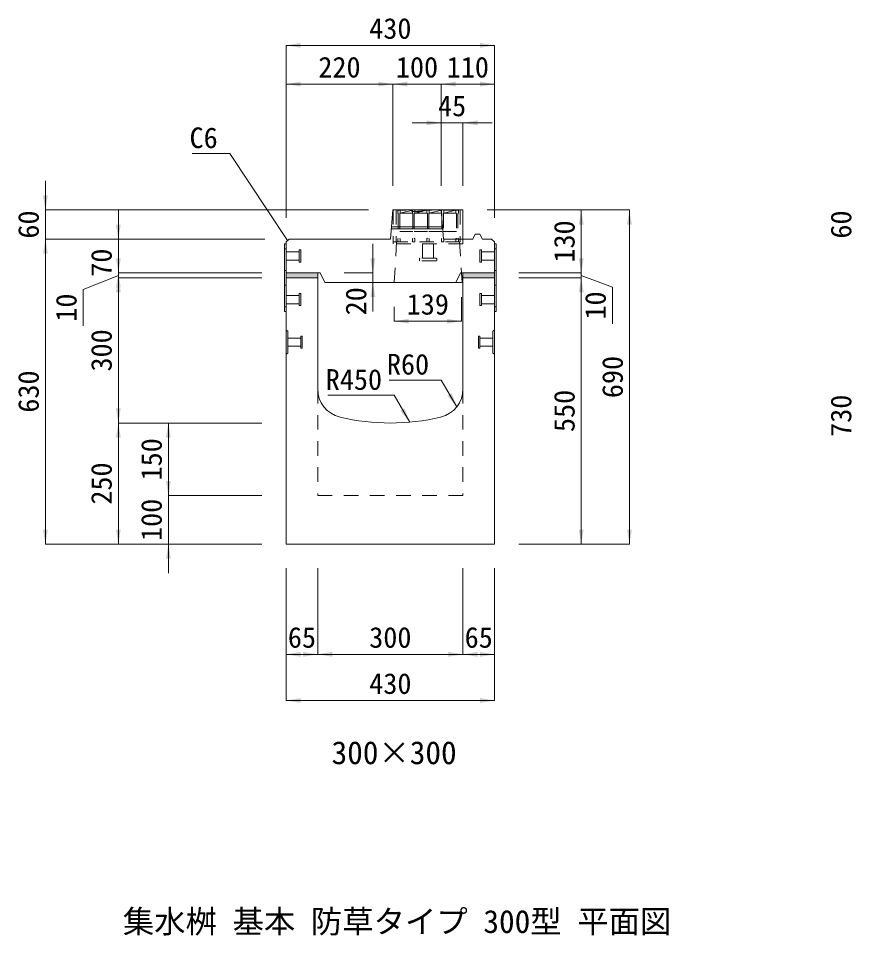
# Model space of a CAD drawing. Units: millimetres at full size, sheet at 1:40. Extents: x -1934 to 44546, y -100881 to -70395.
# Drawn here: x 833 to 2554, y -93974 to -92079 of the extents above; entities that cross this region are included whole.
import ezdxf
from ezdxf.enums import TextEntityAlignment as Align

# ---------------------------------------------------------------- set-up
doc = ezdxf.new("R2010")
doc.units = ezdxf.units.MM
doc.header["$LTSCALE"] = 40
for name, pattern in [('CHAIN_DOUBLE_DASH', [23.5, 12, -1.5, 3.5, -1.5, 3.5, -1.5]), ('USER1', [1.35, 0.75, -0.6]), ('USER2', [1.35, 0.75, -0.6])]:
    doc.linetypes.add(name, pattern=pattern)
for name, color, linetype, lineweight in [('インサート', 92, 'USER2', 9), ('グレーチング', 7, 'USER2', 5), ('プレート', 7, 'USER1', 9), ('モルタル', 7, 'Continuous', 9), ('受枠', 3, 'USER2', 5), ('寸法線', 7, 'Continuous', 9), ('引出線', 4, 'Continuous', 9), ('本体', 2, 'Continuous', 13), ('補助線', 8, 'CHAIN_DOUBLE_DASH', 5)]:
    doc.layers.add(name, color=color, linetype=linetype, lineweight=lineweight)
doc.layers.add('ハッチング_モルタル', color=30, linetype='Continuous')
doc.styles.add('ＭＳ ゴシック', font='')
doc.styles.get('ＭＳ ゴシック').set_extended_font_data('MS Gothic')

# ---------------------------------------------------------------- blocks, each defined once
blk = doc.blocks.new('filled_arrow')
at = {"color": 0, "linetype": 'Continuous', "lineweight": -2}
blk.add_solid([(7.5, 1.25), (0, 0), (7.5, -1.25)], dxfattribs=at)

msp = doc.modelspace()

# ---------------------------------------------------------------- hatches: boundary and pattern name
at = {"layer": 'ハッチング_モルタル'}
for points in [[(1451.28, -92615.21), (1451.28, -92605.21), (1386.28, -92605.21), (1386.28, -92615.21)], [(1816.28, -92615.21), (1816.28, -92605.21), (1751.28, -92605.21), (1751.28, -92615.21)]]:
    msp.add_hatch(color=256, dxfattribs=at).paths.add_polyline_path(points)

# ---------------------------------------------------------------- linework, layer by layer
at = {"layer": 'インサート'}
for p, q in [((1386.28, -92561.71), (1413.28, -92561.71)), ((1386.28, -92561.71), (1386.28, -92578.71)), ((1416.28, -92557.71), (1413.28, -92557.71)), ((1413.28, -92557.71), (1413.28, -92582.71)), ((1416.28, -92582.71), (1416.28, -92557.71)), ((1786.28, -92557.71), (1789.28, -92557.71)), ((1786.28, -92582.71), (1786.28, -92557.71)), ((1789.28, -92557.71), (1789.28, -92582.71)), ((1816.28, -92561.71), (1789.28, -92561.71)), ((1816.28, -92561.71), (1816.28, -92578.71)), ((1386.28, -92578.71), (1413.28, -92578.71)), ((1413.28, -92582.71), (1416.28, -92582.71)), ((1789.28, -92582.71), (1786.28, -92582.71)), ((1816.28, -92578.71), (1789.28, -92578.71)), ((1416.28, -92647.71), (1413.28, -92647.71)), ((1413.28, -92647.71), (1413.28, -92672.71)), ((1416.28, -92672.71), (1416.28, -92647.71)), ((1786.28, -92647.71), (1789.28, -92647.71)), ((1786.28, -92672.71), (1786.28, -92647.71)), ((1789.28, -92647.71), (1789.28, -92672.71)), ((1386.28, -92651.71), (1413.28, -92651.71)), ((1386.28, -92651.71), (1386.28, -92668.71)), ((1816.28, -92651.71), (1789.28, -92651.71)), ((1816.28, -92651.71), (1816.28, -92668.71)), ((1386.28, -92668.71), (1413.28, -92668.71)), ((1413.28, -92672.71), (1416.28, -92672.71)), ((1789.28, -92672.71), (1786.28, -92672.71)), ((1816.28, -92668.71), (1789.28, -92668.71)), ((1389.48, -92739.71), (1416.48, -92739.71)), ((1389.48, -92739.71), (1389.48, -92756.71)), ((1419.48, -92735.71), (1416.48, -92735.71)), ((1416.48, -92735.71), (1416.48, -92760.71)), ((1419.48, -92760.71), (1419.48, -92735.71)), ((1783.08, -92735.71), (1786.08, -92735.71)), ((1783.08, -92760.71), (1783.08, -92735.71)), ((1786.08, -92735.71), (1786.08, -92760.71)), ((1813.08, -92739.71), (1786.08, -92739.71)), ((1813.08, -92739.71), (1813.08, -92756.71)), ((1389.48, -92756.71), (1416.48, -92756.71)), ((1416.48, -92760.71), (1419.48, -92760.71)), ((1786.08, -92760.71), (1783.08, -92760.71)), ((1813.08, -92756.71), (1786.08, -92756.71))]:
    msp.add_line(p, q, dxfattribs=at)
at = {"layer": 'グレーチング'}
for p, q in [((1741.78, -92475.71), (1616.78, -92475.71)), ((1616.78, -92475.71), (1616.78, -92481.71)), ((1621.78, -92475.71), (1621.78, -92481.71)), ((1621.78, -92481.71), (1646.78, -92475.71)), ((1646.78, -92475.71), (1646.78, -92481.71)), ((1651.78, -92475.71), (1651.78, -92481.71)), ((1651.78, -92481.71), (1676.78, -92475.71)), ((1676.78, -92475.71), (1676.78, -92481.71)), ((1681.78, -92475.71), (1681.78, -92481.71)), ((1681.78, -92481.71), (1706.78, -92475.71)), ((1706.78, -92475.71), (1706.78, -92481.71)), ((1711.78, -92475.71), (1711.78, -92481.71)), ((1711.78, -92481.71), (1736.78, -92475.71)), ((1736.78, -92475.71), (1736.78, -92481.71)), ((1741.78, -92475.71), (1741.78, -92481.71)), ((1616.78, -92481.71), (1617.78, -92482.71)), ((1617.78, -92482.71), (1617.78, -92533.71)), ((1621.78, -92481.71), (1620.78, -92482.71)), ((1620.78, -92482.71), (1620.78, -92533.71)), ((1621.78, -92481.71), (1646.78, -92481.71)), ((1646.78, -92481.71), (1647.78, -92482.71)), ((1647.78, -92482.71), (1647.78, -92533.71)), ((1651.78, -92481.71), (1650.78, -92482.71)), ((1650.78, -92482.71), (1650.78, -92533.71)), ((1651.78, -92481.71), (1676.78, -92481.71)), ((1676.78, -92481.71), (1677.78, -92482.71)), ((1677.78, -92482.71), (1677.78, -92533.71)), ((1681.78, -92481.71), (1680.78, -92482.71)), ((1680.78, -92482.71), (1680.78, -92533.71)), ((1681.78, -92481.71), (1706.78, -92481.71)), ((1706.78, -92481.71), (1707.78, -92482.71)), ((1707.78, -92482.71), (1707.78, -92533.71)), ((1711.78, -92481.71), (1710.78, -92482.71)), ((1710.78, -92482.71), (1710.78, -92533.71)), ((1711.78, -92481.71), (1736.78, -92481.71)), ((1736.78, -92481.71), (1737.78, -92482.71)), ((1737.78, -92482.71), (1737.78, -92533.71)), ((1741.78, -92481.71), (1740.78, -92482.71)), ((1740.78, -92482.71), (1740.78, -92533.71)), ((1616.78, -92534.71), (1617.78, -92533.71)), ((1616.78, -92540.71), (1616.78, -92534.71)), ((1620.78, -92519.71), (1647.78, -92519.71)), ((1621.78, -92534.71), (1620.78, -92533.71)), ((1621.78, -92540.71), (1621.78, -92534.71)), ((1646.78, -92534.71), (1647.78, -92533.71)), ((1646.78, -92540.71), (1646.78, -92534.71)), ((1650.78, -92519.71), (1677.78, -92519.71)), ((1651.78, -92534.71), (1650.78, -92533.71)), ((1651.78, -92540.71), (1651.78, -92534.71)), ((1676.78, -92534.71), (1677.78, -92533.71)), ((1676.78, -92540.71), (1676.78, -92534.71)), ((1680.78, -92519.71), (1707.78, -92519.71)), ((1681.78, -92534.71), (1680.78, -92533.71)), ((1681.78, -92540.71), (1681.78, -92534.71)), ((1706.78, -92534.71), (1707.78, -92533.71)), ((1706.78, -92540.71), (1706.78, -92534.71)), ((1710.78, -92519.71), (1737.78, -92519.71)), ((1711.78, -92534.71), (1710.78, -92533.71)), ((1711.78, -92540.71), (1711.78, -92534.71)), ((1736.78, -92534.71), (1737.78, -92533.71)), ((1736.78, -92540.71), (1736.78, -92534.71)), ((1741.78, -92534.71), (1740.78, -92533.71)), ((1741.78, -92540.71), (1741.78, -92534.71)), ((1616.78, -92540.71), (1621.78, -92540.71)), ((1646.78, -92540.71), (1651.78, -92540.71)), ((1676.78, -92540.71), (1681.78, -92540.71)), ((1706.78, -92540.71), (1711.78, -92540.71)), ((1736.78, -92540.71), (1741.78, -92540.71))]:
    msp.add_line(p, q, dxfattribs=at)
at = {"layer": 'プレート'}
for p, q in [((1386.28, -92555.21), (1383.08, -92555.21)), ((1819.48, -92555.21), (1816.28, -92555.21)), ((1386.28, -92600.21), (1383.08, -92600.21)), ((1819.48, -92600.21), (1816.28, -92600.21)), ((1386.28, -92630.21), (1383.08, -92630.21)), ((1819.48, -92630.21), (1816.28, -92630.21)), ((1386.28, -92675.21), (1383.08, -92675.21)), ((1819.48, -92675.21), (1816.28, -92675.21))]:
    msp.add_line(p, q, dxfattribs=at)
at = {"layer": 'プレート', "linetype": 'Continuous'}
for points in [[(1383.08, -92685.21), (1383.08, -92545.21), (1386.28, -92545.21), (1386.28, -92685.21)], [(1816.28, -92685.21), (1816.28, -92545.21), (1819.48, -92545.21), (1819.48, -92685.21)]]:
    msp.add_lwpolyline(points, close=True, dxfattribs=at)
at = {"layer": 'モルタル'}
for points in [[(1386.28, -92605.21), (1451.28, -92605.21), (1451.28, -92615.21), (1386.28, -92615.21)], [(1751.28, -92605.21), (1816.28, -92605.21), (1816.28, -92615.21), (1751.28, -92615.21)]]:
    msp.add_lwpolyline(points, close=True, dxfattribs=at)
at = {"layer": '受枠', "linetype": 'Continuous'}
for q in [(1607.28, -92475.21), (1751.28, -92535.21)]:
    msp.add_line((1751.28, -92475.21), q, dxfattribs=at)
at = {"layer": '受枠'}
for p, q in [((1607.28, -92475.21), (1607.28, -92545.21)), ((1613.28, -92475.21), (1613.28, -92540.71)), ((1745.28, -92475.21), (1745.28, -92540.71)), ((1751.28, -92535.21), (1751.28, -92545.21)), ((1607.28, -92540.71), (1751.28, -92540.71)), ((1751.28, -92545.21), (1607.28, -92545.21)), ((1667.94, -92574.87), (1667.94, -92545.21)), ((1690.61, -92574.87), (1690.61, -92545.21)), ((1661.41, -92575.94), (1661.41, -92579.14)), ((1696.08, -92574.87), (1662.48, -92574.87)), ((1696.08, -92580.21), (1662.48, -92580.21)), ((1697.14, -92575.94), (1697.14, -92579.14))]:
    msp.add_line(p, q, dxfattribs=at)
for centre, start, end in [((1662.48, -92575.94), 90, 180), ((1662.48, -92579.14), 180, 270), ((1696.08, -92575.94), 0, 90), ((1696.08, -92579.14), 270, 0)]:
    msp.add_arc(centre, 1.07, start, end, dxfattribs=at)
at = {"layer": '寸法線', "lineweight": 13}
for p, q in [((1386.28, -92135.21), (1816.28, -92135.21)), ((1386.28, -92491.21), (1386.28, -92135.21)), ((1816.28, -92491.21), (1816.28, -92135.21)), ((1386.28, -92215.21), (1606.28, -92215.21)), ((1386.28, -92491.21), (1386.28, -92215.21)), ((1606.28, -92425.21), (1606.28, -92215.21)), ((1766.28, -92215.21), (1606.28, -92215.21)), ((1606.28, -92425.21), (1606.28, -92215.21)), ((1706.28, -92215.21), (1816.28, -92215.21)), ((1706.28, -92425.21), (1706.28, -92215.21)), ((1706.28, -92425.21), (1706.28, -92215.21)), ((1816.28, -92491.21), (1816.28, -92215.21)), ((1811.28, -92295.21), (1646.28, -92295.21)), ((1706.28, -92425.21), (1706.28, -92295.21)), ((1751.28, -92425.21), (1751.28, -92295.21)), ((889.13, -92595.21), (889.13, -92415.21)), ((1556.28, -92475.21), (889.13, -92475.21)), ((1039.73, -92665.21), (1039.73, -92475.21)), ((1801.28, -92475.21), (2094.93, -92475.21)), ((1801.28, -92475.21), (1995.4, -92475.21)), ((1995.4, -92605.21), (1995.4, -92475.21)), ((2094.93, -93165.21), (2094.93, -92475.21)), ((889.13, -93165.21), (889.13, -92535.21)), ((1342.28, -92535.21), (889.13, -92535.21)), ((1342.28, -92535.21), (889.13, -92535.21)), ((1342.28, -92535.21), (1039.73, -92535.21)), ((1039.73, -92545.21), (1039.73, -92675.21)), ((1565.25, -92545.21), (1565.25, -92685.21)), ((1995.4, -92545.21), (1995.4, -92675.21)), ((1039.73, -92610.21), (967.13, -92639.09)), ((1336.28, -92605.21), (1039.73, -92605.21)), ((1336.28, -92605.21), (1039.73, -92605.21)), ((1506.28, -92605.21), (1565.25, -92605.21)), ((1866.28, -92605.21), (1995.4, -92605.21)), ((1866.28, -92605.21), (1995.4, -92605.21)), ((1995.4, -92610.21), (2059.75, -92634.7)), ((1039.73, -92615.21), (1039.73, -92915.21)), ((1336.28, -92615.21), (1039.73, -92615.21)), ((1336.28, -92615.21), (1039.73, -92615.21)), ((1516.28, -92625.21), (1565.25, -92625.21)), ((1866.28, -92615.21), (1995.4, -92615.21)), ((1866.28, -92615.21), (1995.4, -92615.21)), ((1995.4, -93165.21), (1995.4, -92615.21)), ((967.13, -92639.09), (967.13, -92714.57)), ((2059.75, -92634.7), (2059.75, -92710.18)), ((1748.09, -92655.21), (1748.09, -92704.95)), ((1609.28, -92675.21), (1609.28, -92704.95)), ((1609.28, -92704.95), (1748.09, -92704.95)), ((1336.28, -92915.21), (1039.73, -92915.21)), ((1039.73, -93165.21), (1039.73, -92915.21)), ((1336.28, -92915.21), (1039.73, -92915.21)), ((1143.1, -92915.21), (1143.1, -93065.21)), ((1336.28, -92915.21), (1143.1, -92915.21)), ((1143.1, -93005.21), (1143.1, -93225.21)), ((1336.28, -93065.21), (1143.1, -93065.21)), ((1336.28, -93065.21), (1143.1, -93065.21)), ((1336.28, -93165.21), (889.13, -93165.21)), ((1336.28, -93165.21), (1039.73, -93165.21)), ((1336.28, -93165.21), (1143.1, -93165.21)), ((1866.28, -93165.21), (2094.93, -93165.21)), ((1866.28, -93165.21), (1995.4, -93165.21)), ((1386.28, -93215.21), (1386.28, -93393)), ((1386.28, -93215.21), (1386.28, -93488.37)), ((1451.28, -93215.21), (1451.28, -93393)), ((1451.28, -93215.21), (1451.28, -93393)), ((1751.28, -93215.21), (1751.28, -93393)), ((1751.28, -93215.21), (1751.28, -93393)), ((1816.28, -93215.21), (1816.28, -93393)), ((1816.28, -93215.21), (1816.28, -93488.37)), ((1386.28, -93393), (1451.28, -93393)), ((1451.28, -93393), (1751.28, -93393)), ((1751.28, -93393), (1816.28, -93393)), ((1386.28, -93488.37), (1816.28, -93488.37))]:
    msp.add_line(p, q, dxfattribs=at)
at = {"layer": '引出線', "lineweight": 13}
for points in [[(1389.28, -92538.21), (1269.91, -92358.73), (1191.91, -92358.73)], [(1738.35, -92881.89), (1706.32, -92826.43), (1598.63, -92826.43)], [(1641.21, -92913.44), (1609.18, -92857.97), (1472.25, -92857.97)]]:
    msp.add_lwpolyline(points, dxfattribs=at)
at = {"layer": '本体'}
for p, q in [((1601.28, -92535.21), (1606.28, -92475.21)), ((1606.28, -92475.21), (1643.28, -92475.21)), ((1643.28, -92475.21), (1646.28, -92478.21)), ((1646.28, -92478.21), (1666.28, -92478.21)), ((1666.28, -92478.21), (1669.28, -92475.21)), ((1669.28, -92475.21), (1706.28, -92475.21)), ((1706.28, -92475.21), (1711.28, -92535.21)), ((1709.53, -92514.21), (1603.03, -92514.21)), ((1709.19, -92510.21), (1603.36, -92510.21)), ((1386.28, -92541.21), (1392.28, -92535.21)), ((1392.28, -92535.21), (1601.28, -92535.21)), ((1711.28, -92535.21), (1771.28, -92535.21)), ((1771.28, -92535.21), (1776.28, -92525.21)), ((1776.28, -92525.21), (1786.28, -92525.21)), ((1786.28, -92525.21), (1791.28, -92535.21)), ((1791.28, -92535.21), (1810.28, -92535.21)), ((1810.28, -92535.21), (1816.28, -92541.21)), ((1386.28, -92541.21), (1386.28, -92605.21)), ((1816.28, -92541.21), (1816.28, -92605.21)), ((1386.28, -92605.21), (1456.28, -92605.21)), ((1456.28, -92605.21), (1466.28, -92625.21)), ((1746.28, -92605.21), (1736.28, -92625.21)), ((1746.28, -92605.21), (1816.28, -92605.21)), ((1386.28, -92615.21), (1386.28, -93165.21)), ((1386.28, -92615.21), (1451.28, -92615.21)), ((1451.28, -92615.21), (1451.28, -92844.68)), ((1466.28, -92625.21), (1736.28, -92625.21)), ((1751.28, -92615.21), (1816.28, -92615.21)), ((1751.28, -92615.21), (1751.28, -92844.68)), ((1816.28, -92615.21), (1816.28, -93165.21)), ((1386.28, -93165.21), (1816.28, -93165.21))]:
    msp.add_line(p, q, dxfattribs=at)
at = {"layer": '本体', "linetype": 'USER2', "lineweight": 9}
for p, q in [((1614.28, -92540.71), (1609.28, -92625.21)), ((1744.28, -92540.71), (1748.09, -92605.21))]:
    msp.add_line(p, q, dxfattribs=at)
at = {"layer": '本体', "lineweight": 9}
for p, q in [((1386.28, -92723.71), (1389.48, -92725.71)), ((1816.28, -92723.71), (1813.08, -92725.71)), ((1389.48, -92725.71), (1389.48, -92770.71)), ((1813.08, -92725.71), (1813.08, -92770.71)), ((1389.48, -92770.71), (1386.28, -92772.71)), ((1813.08, -92770.71), (1816.28, -92772.71))]:
    msp.add_line(p, q, dxfattribs=at)
at = {"layer": '本体', "linetype": 'USER2', "lineweight": 15}
for p, q in [((1451.28, -92844.68), (1451.28, -93065.21)), ((1751.28, -92844.68), (1751.28, -93065.21)), ((1451.28, -93065.21), (1751.28, -93065.21))]:
    msp.add_line(p, q, dxfattribs=at)
at = {"layer": '本体'}
for centre, radius, start, end in [((1511.28, -92844.68), 60, 180, 256.65764), ((1691.28, -92844.68), 60, 283.34236, 0), ((1601.28, -92465.21), 450, 256.65764, 283.34236)]:
    msp.add_arc(centre, radius, start, end, dxfattribs=at)
at = {"layer": '補助線'}
for p in [(1748.09, -92605.21), (1736.28, -92625.21)]:
    msp.add_line(p, (1749.28, -92625.21), dxfattribs=at)

# ---------------------------------------------------------------- block references
at = {"layer": '寸法線', "lineweight": 13, "xscale": 4, "yscale": 4}
for p in [(1386.28, -92135.21), (1386.28, -92215.21), (1606.28, -92215.21), (1706.28, -92215.21), (1706.28, -92215.21), (1751.28, -92295.21), (1609.28, -92704.95), (1386.28, -93393), (1451.28, -93393), (1751.28, -93393), (1386.28, -93488.37)]:
    msp.add_blockref('filled_arrow', p, dxfattribs=at)
for p, rotation in [((1816.28, -92135.21), 180), ((1606.28, -92215.21), 180), ((1816.28, -92215.21), 180), ((1706.28, -92295.21), 180), ((889.13, -92475.21), 90), ((1995.4, -92475.21), 270), ((2094.93, -92475.21), 270), ((1039.73, -92535.21), 90), ((889.13, -92535.21), 270), ((889.13, -92535.21), 270), ((1039.73, -92605.21), 90), ((1565.25, -92605.21), 90), ((1995.4, -92605.21), 90), ((1995.4, -92605.21), 90), ((1039.73, -92605.21), 270), ((1039.73, -92615.21), 270), ((1039.73, -92615.21), 270), ((1565.25, -92625.21), 270), ((1995.4, -92615.21), 270), ((1995.4, -92615.21), 270), ((1748.09, -92704.95), 180), ((1039.73, -92915.21), 90), ((1039.73, -92915.21), 270), ((1143.1, -92915.21), 270), ((1143.1, -93065.21), 90), ((1143.1, -93065.21), 90), ((889.13, -93165.21), 90), ((1039.73, -93165.21), 90), ((1995.4, -93165.21), 90), ((2094.93, -93165.21), 90), ((1143.1, -93165.21), 270), ((1451.28, -93393), 180), ((1751.28, -93393), 180), ((1816.28, -93393), 180), ((1816.28, -93488.37), 180)]:
    msp.add_blockref('filled_arrow', p, dxfattribs=dict(at, rotation=rotation))
at = {"layer": '引出線', "lineweight": 13}
for p, xscale, yscale, rotation in [((1389.28, -92538.21), 0.16, 0.16, 123.6), ((1738.35, -92881.89), 4, 4, 120), ((1641.21, -92913.44), 4, 4, 120)]:
    msp.add_blockref('filled_arrow', p, dxfattribs=dict(at, xscale=xscale, yscale=yscale, rotation=rotation))

# ---------------------------------------------------------------- texts
at = {"layer": '寸法線', "style": 'ＭＳ ゴシック'}
for s, height, p in [('430', 42.72, (1601.28, -92100.21)), ('220', 42.72, (1496.28, -92180.21)), ('100', 42.72, (1656.28, -92180.21)), ('110', 42.72, (1761.28, -92180.21)), ('45', 42.72, (1728.78, -92260.21)), ('139', 42.72, (1678.69, -92669.95)), ('65', 42.72, (1418.78, -93358)), ('300', 42.72, (1601.28, -93358)), ('65', 42.72, (1783.78, -93358)), ('430', 42.72, (1601.28, -93453.37)), ('300×300', 47.47, (1609.08, -93596.11))]:
    msp.add_text(s, height=height, dxfattribs=at).set_placement(p, align=Align.MIDDLE_CENTER)
for s, p in [('60', (854.13, -92505.21)), ('60', (2531.63, -92505.21)), ('130', (1960.4, -92540.21)), ('70', (1004.73, -92584)), ('20', (1530.25, -92663.75)), ('10', (2024.75, -92672.44)), ('10', (932.13, -92676.83)), ('300', (1004.73, -92765.21)), ('690', (2059.93, -92820.21)), ('630', (854.13, -92850.21)), ('550', (1960.4, -92890.21)), ('730', (2531.63, -92900.21)), ('150', (1108.1, -92990.21)), ('250', (1004.73, -93040.21)), ('100', (1108.1, -93115.21))]:
    msp.add_text(s, height=42.72, rotation=90, dxfattribs=at).set_placement(p, align=Align.MIDDLE_CENTER)
msp.add_text('集水桝 基本 防草タイプ 300型 平面図', height=47.47, dxfattribs=at).set_placement((1615.26, -93982.78), align=Align.BOTTOM_CENTER)
at = {"layer": '引出線', "style": 'ＭＳ ゴシック'}
for s, p in [('C6', (1244.91, -92304.73)), ('R60', (1681.32, -92772.43)), ('R450', (1584.18, -92803.97))]:
    msp.add_text(s, height=42.72, dxfattribs=at).set_placement(p, align=Align.TOP_RIGHT)

doc.saveas('drawing.dxf')
